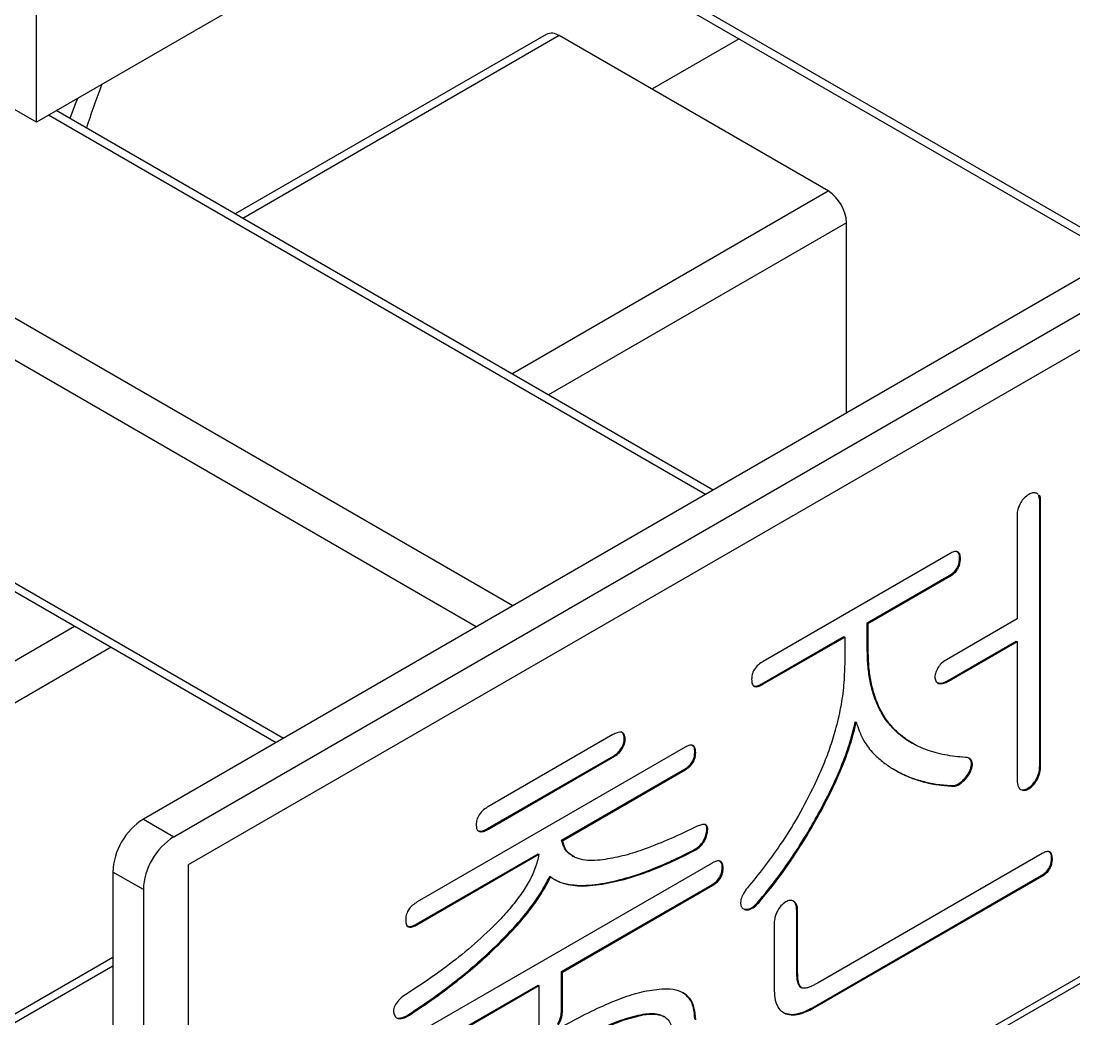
# Model space of a CAD drawing. Header units: millimetres. Extents: x 0 to 17520, y 0 to 12300.
# Drawn here: x 15423.3 to 15666.8, y 10195.3 to 10426.1 of the extents above; entities that cross this region are included whole.
import ezdxf

# ---------------------------------------------------------------- set-up
doc = ezdxf.new("R2010")
doc.units = ezdxf.units.MM
doc.header["$LTSCALE"] = 30

msp = doc.modelspace()

# ---------------------------------------------------------------- linework, layer by layer
for p, q in [((15554.1, 10476.197), (15426.821, 10402.72)), ((15426.821, 10402.72), (15426.821, 10459.878)), ((15524.757, 10459.257), (15676.714, 10371.535)), ((15526.515, 10460.272), (15678.471, 10372.55)), ((15790.981, 10437.5), (15451.57, 10241.562)), ((15458.641, 10237.48), (15798.052, 10433.418)), ((15794.772, 10423.091), (15461.921, 10230.941)), ((15544.737, 10423.009), (15472.792, 10381.476)), ((15547.736, 10422.712), (15474.549, 10380.462)), ((15609.962, 10386.79), (15547.736, 10422.712)), ((15589.37, 10421.957), (15569.207, 10410.317)), ((15426.821, 10402.72), (15419.75, 10406.802)), ((15581.606, 10316.63), (15429.65, 10404.353)), ((15583.363, 10317.645), (15431.407, 10405.367)), ((15536.774, 10344.54), (15609.962, 10386.79)), ((15614.204, 10379.441), (15545.26, 10339.641)), ((15614.204, 10335.449), (15614.204, 10379.441)), ((15385.102, 10378.636), (15537.058, 10290.913)), ((15528.572, 10286.015), (15376.616, 10373.737)), ((15332.061, 10348.016), (15484.017, 10260.293)), ((15330.303, 10347.001), (15482.259, 10259.279)), ((15658.466, 10316.684), (15658.199, 10316.881)), ((15658.893, 10315.302), (15658.626, 10316.534)), ((15658.893, 10253.832), (15658.893, 10315.302)), ((15658.893, 10315.302), (15659.105, 10315.179)), ((15659.105, 10253.71), (15659.105, 10315.179)), ((15653.666, 10311.892), (15653.666, 10287.831)), ((15638.155, 10302.955), (15594.939, 10278.006)), ((15640.337, 10301.891), (15640.549, 10301.768)), ((15619.005, 10286.91), (15637.943, 10297.843)), ((15619.217, 10286.787), (15638.155, 10297.72)), ((15637.943, 10297.843), (15638.155, 10297.72)), ((15619.005, 10280.923), (15619.005, 10286.91)), ((15619.005, 10286.91), (15619.217, 10286.787)), ((15619.217, 10280.801), (15619.217, 10286.787)), ((15653.666, 10287.831), (15637.305, 10278.386)), ((14882.749, 9966.979), (15435.671, 10286.174)), ((15594.641, 10272.845), (15613.566, 10283.77)), ((15594.854, 10272.723), (15613.778, 10283.647)), ((15613.566, 10283.77), (15613.778, 10283.647)), ((15613.778, 10283.647), (15613.778, 10277.481)), ((15637.575, 10273.553), (15653.454, 10282.719)), ((15637.787, 10273.43), (15653.666, 10282.597)), ((15653.454, 10282.719), (15653.666, 10282.597)), ((15653.666, 10282.597), (15653.666, 10250.57)), ((15444.157, 10281.275), (14891.235, 9962.08)), ((15619.005, 10280.923), (15619.217, 10280.801)), ((15461.921, 10086.132), (15793.358, 10277.466)), ((15461.921, 10084.499), (15794.772, 10276.65)), ((15594.641, 10272.845), (15594.854, 10272.723)), ((15635.28, 10273.062), (15635.492, 10272.94)), ((15637.575, 10273.553), (15637.787, 10273.43)), ((15616.243, 10264.051), (15616.455, 10263.929)), ((15560.178, 10261.08), (15531.395, 10244.464)), ((15562.799, 10260.27), (15563.011, 10260.147)), ((15626.186, 10261.368), (15626.399, 10261.245)), ((15576.921, 10258.183), (15514.936, 10222.4)), ((15562.218, 10258.086), (15562.43, 10257.964)), ((15579.117, 10257.078), (15579.329, 10256.956)), ((15629.141, 10259.253), (15629.406, 10259.1)), ((15531.183, 10239.352), (15560.363, 10256.197)), ((15531.395, 10239.23), (15560.575, 10256.075)), ((15560.363, 10256.197), (15560.575, 10256.075)), ((15643.014, 10254.987), (15642.421, 10255.687)), ((15643.014, 10254.987), (15643.226, 10254.864)), ((15548.294, 10236.668), (15576.709, 10253.071)), ((15548.506, 10236.545), (15576.921, 10252.949)), ((15576.709, 10253.071), (15576.921, 10252.949)), ((15642.717, 10252.722), (15642.929, 10252.599)), ((15658.893, 10253.832), (15659.105, 10253.71)), ((15641.003, 10250.407), (15641.215, 10250.285)), ((15657.986, 10250.626), (15658.199, 10250.504)), ((15638.326, 10249.303), (15638.538, 10249.181)), ((15656.173, 10248.696), (15656.385, 10248.574)), ((15608.027, 10243.41), (15608.239, 10243.287)), ((15451.57, 10241.562), (15458.641, 10237.48)), ((15531.183, 10239.352), (15531.395, 10239.23)), ((15581.836, 10238.562), (15582.049, 10238.44)), ((15548.294, 10236.668), (15548.506, 10236.545)), ((15514.639, 10217.239), (15542.855, 10233.528)), ((15514.851, 10217.116), (15543.067, 10233.405)), ((15542.855, 10233.528), (15543.067, 10233.405)), ((15550.717, 10233.081), (15550.982, 10232.928)), ((15578.508, 10234.22), (15578.72, 10234.097)), ((15659.417, 10233.574), (15607.616, 10203.67)), ((15461.921, 10230.941), (15461.921, 10084.499)), ((15583.097, 10231.39), (15508.76, 10188.476)), ((15585.463, 10230.432), (15585.675, 10230.31)), ((15661.613, 10232.519), (15661.825, 10232.396)), ((15451.57, 10225.233), (15444.499, 10229.315)), ((15444.499, 10229.315), (15444.499, 10082.337)), ((15545.575, 10228.342), (15545.787, 10228.22)), ((15606.71, 10198.158), (15659.219, 10228.471)), ((15606.922, 10198.036), (15659.431, 10228.348)), ((15659.219, 10228.471), (15659.431, 10228.348)), ((15548.294, 10206.309), (15583.069, 10226.384)), ((15548.506, 10206.187), (15583.281, 10226.262)), ((15557.53, 10226.624), (15557.742, 10226.501)), ((15583.069, 10226.384), (15583.281, 10226.262)), ((15451.57, 10225.233), (15451.57, 10078.255)), ((15590.607, 10220.698), (15591.383, 10220.716)), ((15591.383, 10220.716), (15591.596, 10220.593)), ((15593.678, 10222.302), (15593.89, 10222.18)), ((15602.687, 10206.255), (15602.687, 10220.371)), ((15602.687, 10220.371), (15602.899, 10220.249)), ((15602.899, 10206.133), (15602.899, 10220.249)), ((15514.639, 10217.239), (15514.851, 10217.116)), ((15597.46, 10217.174), (15597.46, 10202.436)), ((15533.619, 10212.723), (15533.832, 10212.6)), ((14953.471, 9926.152), (15444.499, 10209.617)), ((14955.229, 9925.138), (15444.499, 10207.587)), ((15548.294, 10197.297), (15548.294, 10206.309)), ((15548.294, 10206.309), (15548.506, 10206.187)), ((15548.506, 10197.174), (15548.506, 10206.187)), ((15602.687, 10206.255), (15602.899, 10206.133)), ((15508.463, 10183.315), (15542.855, 10203.169)), ((15508.675, 10183.193), (15543.067, 10203.047)), ((15542.855, 10203.169), (15543.067, 10203.047)), ((15543.067, 10203.047), (15543.067, 10193.821)), ((15603.65, 10202.64), (15603.862, 10202.518)), ((15512.925, 10196.359), (15513.137, 10196.237)), ((15548.294, 10197.297), (15548.506, 10197.174)), ((15567.416, 10196.33), (15567.204, 10196.452)), ((15599.384, 10197.009), (15599.925, 10196.678)), ((15599.925, 10196.678), (15600.137, 10196.556)), ((15606.71, 10198.158), (15606.922, 10198.036)), ((15510.361, 10195.534), (15510.573, 10195.411)), ((15572.147, 10195.812), (15571.882, 10195.965))]:
    msp.add_line(p, q)
at = {"flags": 128}
msp.add_lwpolyline([(15436.318, 10408.202), (15435.802, 10406.861), (15434.581, 10403.535)], dxfattribs=at)
for centre, radius, start, end in [((15545.979, 10420.258), 3.018, 54.38375, 114.30608), ((15595.062, 10351.825), 164.295, 158.71399, 162.46375), ((15604.993, 10379.022), 9.221, 2.60513, 57.39454), ((15459.851, 10228.616), 15.368, 122.60564, 177.39436), ((15466.922, 10224.534), 15.368, 122.60564, 177.39436)]:
    msp.add_arc(centre, radius, start, end)
for points, knots in [([(15656.385, 10316.619), (15655.994, 10316.361), (15655.293, 10315.9), (15654.734, 10315.094), (15654.487, 10314.738)], [0, 0, 0, 0, 0.5586609, 1, 1, 1, 1]), ([(15658.199, 10316.881), (15657.896, 10316.964), (15657.352, 10317.113), (15656.682, 10316.771), (15656.385, 10316.619)], [0, 0, 0, 0, 0.5571114, 1, 1, 1, 1]), ([(15659.105, 10315.179), (15659.098, 10315.685), (15659.09, 10316.247), (15658.779, 10316.456), (15658.748, 10316.477)], [0, 0, 0, 0, 0.9002645, 1, 1, 1, 1]), ([(15654.487, 10314.738), (15654.22, 10314.191), (15653.743, 10313.213), (15653.689, 10312.296), (15653.666, 10311.892)], [0, 0, 0, 0, 0.5587313, 1, 1, 1, 1]), ([(15640.549, 10301.768), (15640.525, 10302.16), (15640.478, 10302.941), (15639.845, 10303.535), (15638.975, 10303.372), (15638.428, 10303.094), (15638.155, 10302.955)], [0, 0, 0, 0, 0.2803014, 0.5584906, 0.7792844, 1, 1, 1, 1]), ([(15640.337, 10301.891), (15640.325, 10302.303), (15640.305, 10303), (15639.889, 10303.266), (15639.719, 10303.374)], [0, 0, 0, 0, 0.5915266, 1, 1, 1, 1]), ([(15637.943, 10297.843), (15638.3, 10298.068), (15639.011, 10298.516), (15639.903, 10299.679), (15640.281, 10300.894), (15640.318, 10301.558), (15640.337, 10301.891)], [0, 0, 0, 0, 0.2803358, 0.5590651, 0.7792172, 1, 1, 1, 1]), ([(15638.155, 10297.72), (15638.512, 10297.945), (15639.223, 10298.394), (15640.115, 10299.557), (15640.493, 10300.771), (15640.53, 10301.436), (15640.549, 10301.768)], [0, 0, 0, 0, 0.2803358, 0.5590651, 0.7792172, 1, 1, 1, 1]), ([(15626.186, 10261.368), (15625.357, 10262.164), (15623.698, 10263.758), (15621.757, 10266.88), (15620.397, 10270.258), (15619.558, 10273.76), (15619.087, 10277.213), (15619.032, 10279.687), (15619.005, 10280.923)], [0, 0, 0, 0, 0.1866338, 0.3733015, 0.5599596, 0.706605, 0.8533194, 1, 1, 1, 1]), ([(15626.399, 10261.245), (15625.569, 10262.042), (15623.911, 10263.635), (15621.969, 10266.757), (15620.61, 10270.136), (15619.77, 10273.638), (15619.299, 10277.091), (15619.244, 10279.564), (15619.217, 10280.801)], [0, 0, 0, 0, 0.1866338, 0.3733015, 0.5599596, 0.706605, 0.8533194, 1, 1, 1, 1]), ([(15594.939, 10278.006), (15594.568, 10277.773), (15593.829, 10277.308), (15592.84, 10276.226), (15592.317, 10274.939), (15592.28, 10274.242), (15592.261, 10273.893)], [0, 0, 0, 0, 0.2807416, 0.5597186, 0.7794784, 1, 1, 1, 1]), ([(15613.778, 10277.481), (15613.733, 10275.851), (15613.642, 10272.59), (15612.905, 10267.412), (15611.748, 10262.47), (15610.307, 10257.859), (15608.72, 10253.626), (15607.436, 10250.845), (15606.794, 10249.454)], [0, 0, 0, 0, 0.1866503, 0.3733142, 0.5599356, 0.7066262, 0.8533156, 1, 1, 1, 1]), ([(15637.305, 10278.386), (15636.893, 10278.132), (15636.159, 10277.678), (15635.558, 10276.852), (15635.294, 10276.489)], [0, 0, 0, 0, 0.5609519, 1, 1, 1, 1]), ([(15635.294, 10276.489), (15635.078, 10276.056), (15634.691, 10275.278), (15634.648, 10274.547), (15634.628, 10274.224)], [0, 0, 0, 0, 0.55697518, 1, 1, 1, 1]), ([(15634.628, 10274.224), (15634.71, 10273.886), (15634.855, 10273.279), (15635.297, 10273.044), (15635.492, 10272.94)], [0, 0, 0, 0, 0.557386, 1, 1, 1, 1]), ([(15592.261, 10273.893), (15592.273, 10273.459), (15592.295, 10272.597), (15593.047, 10272.065), (15593.974, 10272.259), (15594.56, 10272.568), (15594.854, 10272.723)], [0, 0, 0, 0, 0.280398, 0.5581065, 0.7785866, 1, 1, 1, 1]), ([(15592.653, 10272.509), (15592.742, 10272.423), (15593.008, 10272.165), (15593.775, 10272.403), (15594.352, 10272.698), (15594.641, 10272.845)], [0, 0, 0, 0, 0.1986522, 0.5984799, 1, 1, 1, 1]), ([(15635.28, 10273.062), (15635.676, 10273.011), (15636.385, 10272.919), (15637.211, 10273.359), (15637.575, 10273.553)], [0, 0, 0, 0, 0.5590266, 1, 1, 1, 1]), ([(15635.492, 10272.94), (15635.888, 10272.888), (15636.597, 10272.796), (15637.423, 10273.236), (15637.787, 10273.43)], [0, 0, 0, 0, 0.5590266, 1, 1, 1, 1]), ([(15608.027, 10243.41), (15609.023, 10245.296), (15611.016, 10249.07), (15613.342, 10254.474), (15615.127, 10259.5), (15615.871, 10262.534), (15616.243, 10264.051)], [0, 0, 0, 0, 0.2800248, 0.5600047, 0.7800313, 1, 1, 1, 1]), ([(15608.239, 10243.287), (15609.236, 10245.174), (15611.228, 10248.947), (15613.554, 10254.352), (15615.34, 10259.378), (15616.083, 10262.412), (15616.455, 10263.929)], [0, 0, 0, 0, 0.2800248, 0.5600047, 0.7800313, 1, 1, 1, 1]), ([(15616.455, 10263.929), (15616.91, 10262.6), (15617.822, 10259.942), (15619.934, 10257.156), (15622.178, 10255.013), (15623.717, 10253.961), (15624.486, 10253.435)], [0, 0, 0, 0, 0.2797684, 0.5597549, 0.7798672, 1, 1, 1, 1]), ([(15562.331, 10261.603), (15561.955, 10261.625), (15561.281, 10261.664), (15560.516, 10261.259), (15560.178, 10261.08)], [0, 0, 0, 0, 0.55805541, 1, 1, 1, 1]), ([(15562.799, 10260.27), (15562.758, 10260.634), (15562.684, 10261.287), (15562.292, 10261.591), (15562.119, 10261.725)], [0, 0, 0, 0, 0.55724847, 1, 1, 1, 1]), ([(15562.218, 10258.086), (15562.426, 10258.511), (15562.798, 10259.273), (15562.799, 10259.964), (15562.799, 10260.27)], [0, 0, 0, 0, 0.5575425, 1, 1, 1, 1]), ([(15563.011, 10260.147), (15562.97, 10260.511), (15562.896, 10261.164), (15562.504, 10261.468), (15562.331, 10261.603)], [0, 0, 0, 0, 0.55724847, 1, 1, 1, 1]), ([(15562.43, 10257.964), (15562.638, 10258.389), (15563.01, 10259.151), (15563.011, 10259.842), (15563.011, 10260.147)], [0, 0, 0, 0, 0.5575425, 1, 1, 1, 1]), ([(15629.171, 10259.245), (15629.142, 10259.259), (15628.038, 10259.779), (15627.099, 10260.584), (15626.186, 10261.368)], [0, 0, 0, 0, 0.02675994, 1, 1, 1, 1]), ([(15641.697, 10255.797), (15640.102, 10255.956), (15636.914, 10256.274), (15632.774, 10257.431), (15629.223, 10259.043), (15627.34, 10260.511), (15626.399, 10261.245)], [0, 0, 0, 0, 0.2800261, 0.5600174, 0.7800124, 1, 1, 1, 1]), ([(15560.363, 10256.197), (15560.75, 10256.457), (15561.443, 10256.92), (15561.981, 10257.73), (15562.218, 10258.086)], [0, 0, 0, 0, 0.5599292, 1, 1, 1, 1]), ([(15560.575, 10256.075), (15560.963, 10256.334), (15561.655, 10256.798), (15562.193, 10257.607), (15562.43, 10257.964)], [0, 0, 0, 0, 0.5599292, 1, 1, 1, 1]), ([(15576.709, 10253.071), (15577.062, 10253.297), (15577.766, 10253.747), (15578.674, 10254.872), (15579.06, 10256.087), (15579.098, 10256.748), (15579.117, 10257.078)], [0, 0, 0, 0, 0.2803477, 0.5590207, 0.7792634, 1, 1, 1, 1]), ([(15579.329, 10256.956), (15579.305, 10257.352), (15579.257, 10258.142), (15578.63, 10258.76), (15577.751, 10258.607), (15577.197, 10258.324), (15576.921, 10258.183)], [0, 0, 0, 0, 0.2802965, 0.5584874, 0.7792822, 1, 1, 1, 1]), ([(15579.117, 10257.078), (15579.105, 10257.495), (15579.084, 10258.207), (15578.663, 10258.487), (15578.489, 10258.603)], [0, 0, 0, 0, 0.585372, 1, 1, 1, 1]), ([(15576.921, 10252.949), (15577.274, 10253.174), (15577.978, 10253.624), (15578.886, 10254.75), (15579.272, 10255.964), (15579.31, 10256.625), (15579.329, 10256.956)], [0, 0, 0, 0, 0.2803477, 0.5590207, 0.7792634, 1, 1, 1, 1]), ([(15643.226, 10254.864), (15643.032, 10255.196), (15642.683, 10255.791), (15641.999, 10255.795), (15641.697, 10255.797)], [0, 0, 0, 0, 0.55778219, 1, 1, 1, 1]), ([(15642.717, 10252.722), (15642.889, 10253.193), (15643.198, 10254.036), (15643.07, 10254.696), (15643.014, 10254.987)], [0, 0, 0, 0, 0.5585607, 1, 1, 1, 1]), ([(15642.929, 10252.599), (15643.101, 10253.07), (15643.41, 10253.913), (15643.282, 10254.573), (15643.226, 10254.864)], [0, 0, 0, 0, 0.5585607, 1, 1, 1, 1]), ([(15624.486, 10253.435), (15625.659, 10252.761), (15628.004, 10251.412), (15631.63, 10250.2), (15635.143, 10249.446), (15637.406, 10249.269), (15638.538, 10249.181)], [0, 0, 0, 0, 0.27997212, 0.56001095, 0.77997135, 1, 1, 1, 1]), ([(15624.811, 10253.272), (15625.809, 10252.702), (15627.981, 10251.46), (15631.419, 10250.325), (15634.931, 10249.568), (15637.194, 10249.392), (15638.326, 10249.303)], [0, 0, 0, 0, 0.2484368, 0.5407406, 0.7703347, 1, 1, 1, 1]), ([(15641.003, 10250.407), (15641.378, 10250.777), (15642.052, 10251.439), (15642.513, 10252.328), (15642.717, 10252.722)], [0, 0, 0, 0, 0.5579279, 1, 1, 1, 1]), ([(15641.215, 10250.285), (15641.591, 10250.654), (15642.264, 10251.316), (15642.725, 10252.206), (15642.929, 10252.599)], [0, 0, 0, 0, 0.5579279, 1, 1, 1, 1]), ([(15657.986, 10250.626), (15658.286, 10251.244), (15658.823, 10252.35), (15658.872, 10253.379), (15658.893, 10253.832)], [0, 0, 0, 0, 0.5587014, 1, 1, 1, 1]), ([(15658.199, 10250.504), (15658.499, 10251.122), (15659.035, 10252.228), (15659.084, 10253.256), (15659.105, 10253.71)], [0, 0, 0, 0, 0.5587014, 1, 1, 1, 1]), ([(15638.326, 10249.303), (15638.553, 10249.286), (15639.008, 10249.251), (15639.935, 10249.534), (15640.598, 10250.076), (15641.003, 10250.407)], [0, 0, 0, 0, 0.2805571, 0.5612909, 1, 1, 1, 1]), ([(15638.538, 10249.181), (15638.765, 10249.163), (15639.22, 10249.129), (15640.147, 10249.411), (15640.81, 10249.954), (15641.215, 10250.285)], [0, 0, 0, 0, 0.2805571, 0.5612909, 1, 1, 1, 1]), ([(15653.666, 10250.57), (15653.7, 10250.037), (15653.762, 10249.085), (15654.266, 10248.583), (15654.487, 10248.362)], [0, 0, 0, 0, 0.5599776, 1, 1, 1, 1]), ([(15656.173, 10248.696), (15656.558, 10248.965), (15657.245, 10249.444), (15657.76, 10250.265), (15657.986, 10250.626)], [0, 0, 0, 0, 0.55968154, 1, 1, 1, 1]), ([(15656.385, 10248.574), (15656.77, 10248.842), (15657.457, 10249.322), (15657.972, 10250.143), (15658.199, 10250.504)], [0, 0, 0, 0, 0.55968154, 1, 1, 1, 1]), ([(15606.794, 10249.454), (15605.591, 10247.069), (15603.184, 10242.298), (15599.172, 10235.994), (15595.196, 10230.448), (15592.607, 10227.258), (15591.312, 10225.664)], [0, 0, 0, 0, 0.2799361, 0.5599095, 0.7799664, 1, 1, 1, 1]), ([(15654.275, 10248.484), (15654.589, 10248.377), (15655.15, 10248.184), (15655.86, 10248.54), (15656.173, 10248.696)], [0, 0, 0, 0, 0.5591883, 1, 1, 1, 1]), ([(15654.487, 10248.362), (15654.801, 10248.254), (15655.362, 10248.062), (15656.072, 10248.417), (15656.385, 10248.574)], [0, 0, 0, 0, 0.5591883, 1, 1, 1, 1]), ([(15531.395, 10244.464), (15531.013, 10244.222), (15530.251, 10243.741), (15529.215, 10242.674), (15528.632, 10241.347), (15528.586, 10240.623), (15528.562, 10240.26)], [0, 0, 0, 0, 0.2809461, 0.5605273, 0.7797963, 1, 1, 1, 1]), ([(15593.678, 10222.302), (15595.168, 10224.116), (15598.148, 10227.744), (15601.966, 10233.217), (15605.265, 10238.451), (15607.106, 10241.757), (15608.027, 10243.41)], [0, 0, 0, 0, 0.2799667, 0.5600116, 0.7799667, 1, 1, 1, 1]), ([(15593.89, 10222.18), (15595.38, 10223.994), (15598.36, 10227.622), (15602.178, 10233.095), (15605.478, 10238.329), (15607.319, 10241.634), (15608.239, 10243.287)], [0, 0, 0, 0, 0.2799667, 0.5600116, 0.7799667, 1, 1, 1, 1]), ([(15528.562, 10240.26), (15528.579, 10239.97), (15528.612, 10239.389), (15528.959, 10238.752), (15529.628, 10238.538), (15530.478, 10238.744), (15531.089, 10239.068), (15531.395, 10239.23)], [0, 0, 0, 0, 0.1865631, 0.3731828, 0.5596289, 0.7794988, 1, 1, 1, 1]), ([(15582.049, 10238.44), (15582.096, 10238.855), (15582.168, 10239.479), (15581.906, 10240.057), (15581.45, 10240.369), (15580.662, 10240.317), (15580.001, 10240.025), (15579.669, 10239.879)], [0, 0, 0, 0, 0.2490849, 0.3744602, 0.4992704, 0.7490248, 1, 1, 1, 1]), ([(15581.836, 10238.562), (15581.882, 10238.974), (15581.95, 10239.592), (15581.726, 10240.143), (15581.532, 10240.255), (15581.457, 10240.299)], [0, 0, 0, 0, 0.5481075, 0.8239939, 1, 1, 1, 1]), ([(15528.931, 10238.898), (15529.08, 10238.826), (15529.455, 10238.642), (15530.271, 10238.876), (15530.879, 10239.193), (15531.183, 10239.352)], [0, 0, 0, 0, 0.2466192, 0.6227697, 1, 1, 1, 1]), ([(15579.669, 10239.879), (15577.649, 10238.914), (15573.608, 10236.983), (15568.022, 10234.731), (15562.916, 10233.044), (15559.901, 10232.499), (15558.393, 10232.226)], [0, 0, 0, 0, 0.2800286, 0.5600296, 0.7800373, 1, 1, 1, 1]), ([(15578.508, 10234.22), (15578.917, 10234.444), (15579.733, 10234.892), (15580.835, 10235.99), (15581.581, 10237.334), (15581.751, 10238.152), (15581.836, 10238.562)], [0, 0, 0, 0, 0.28066985, 0.55999384, 0.77961587, 1, 1, 1, 1]), ([(15578.72, 10234.097), (15579.129, 10234.322), (15579.945, 10234.769), (15581.047, 10235.867), (15581.793, 10237.212), (15581.963, 10238.03), (15582.049, 10238.44)], [0, 0, 0, 0, 0.28066985, 0.55999384, 0.77961587, 1, 1, 1, 1]), ([(15550.776, 10233.121), (15550.529, 10233.252), (15549.798, 10233.641), (15548.852, 10234.75), (15548.48, 10236.029), (15548.294, 10236.668)], [0, 0, 0, 0, 0.2033419, 0.6020974, 1, 1, 1, 1]), ([(15558.393, 10232.226), (15557.596, 10232.123), (15556.003, 10231.916), (15553.731, 10231.989), (15551.777, 10232.451), (15550.222, 10233.351), (15549.057, 10234.615), (15548.69, 10235.902), (15548.506, 10236.545)], [0, 0, 0, 0, 0.1867588, 0.3735032, 0.5601535, 0.7068089, 0.8535614, 1, 1, 1, 1]), ([(15543.067, 10233.405), (15542.812, 10232.3), (15542.301, 10230.087), (15540.637, 10226.764), (15538.525, 10223.514), (15536, 10220.374), (15534.12, 10218.386), (15533.18, 10217.393)], [0, 0, 0, 0, 0.186201, 0.3728179, 0.5595839, 0.7797936, 1, 1, 1, 1]), ([(15557.53, 10226.624), (15559.431, 10227.006), (15563.234, 10227.771), (15568.712, 10229.723), (15573.807, 10231.877), (15576.941, 10233.439), (15578.508, 10234.22)], [0, 0, 0, 0, 0.27995804, 0.55994519, 0.77996477, 1, 1, 1, 1]), ([(15557.742, 10226.501), (15559.643, 10226.884), (15563.446, 10227.648), (15568.924, 10229.6), (15574.019, 10231.755), (15577.153, 10233.316), (15578.72, 10234.097)], [0, 0, 0, 0, 0.27995804, 0.55994519, 0.77996477, 1, 1, 1, 1]), ([(15661.825, 10232.396), (15661.801, 10232.79), (15661.753, 10233.573), (15661.114, 10234.165), (15660.238, 10233.989), (15659.69, 10233.713), (15659.417, 10233.574)], [0, 0, 0, 0, 0.2803278, 0.5583136, 0.7793578, 1, 1, 1, 1]), ([(15661.613, 10232.519), (15661.601, 10232.933), (15661.582, 10233.63), (15661.164, 10233.892), (15660.995, 10233.998)], [0, 0, 0, 0, 0.59477079, 1, 1, 1, 1]), ([(15583.069, 10226.384), (15583.425, 10226.609), (15584.136, 10227.058), (15585.028, 10228.22), (15585.406, 10229.435), (15585.444, 10230.1), (15585.463, 10230.432)], [0, 0, 0, 0, 0.2803414, 0.559061, 0.7792151, 1, 1, 1, 1]), ([(15585.675, 10230.31), (15585.634, 10230.705), (15585.554, 10231.494), (15584.838, 10232.005), (15583.943, 10231.824), (15583.379, 10231.534), (15583.097, 10231.39)], [0, 0, 0, 0, 0.2800481, 0.5588246, 0.7792354, 1, 1, 1, 1]), ([(15583.281, 10226.262), (15583.637, 10226.487), (15584.348, 10226.936), (15585.24, 10228.098), (15585.618, 10229.313), (15585.656, 10229.977), (15585.675, 10230.31)], [0, 0, 0, 0, 0.2803414, 0.559061, 0.7792151, 1, 1, 1, 1]), ([(15585.463, 10230.432), (15585.437, 10230.851), (15585.395, 10231.521), (15584.966, 10231.739), (15584.805, 10231.821)], [0, 0, 0, 0, 0.6250836, 1, 1, 1, 1]), ([(15659.219, 10228.471), (15659.575, 10228.696), (15660.286, 10229.145), (15661.178, 10230.307), (15661.556, 10231.522), (15661.594, 10232.186), (15661.613, 10232.519)], [0, 0, 0, 0, 0.280358, 0.5590723, 0.7792222, 1, 1, 1, 1]), ([(15659.431, 10228.348), (15659.787, 10228.573), (15660.498, 10229.022), (15661.39, 10230.185), (15661.768, 10231.399), (15661.806, 10232.064), (15661.825, 10232.396)], [0, 0, 0, 0, 0.280358, 0.5590723, 0.7792222, 1, 1, 1, 1]), ([(15533.619, 10212.723), (15534.875, 10213.987), (15537.385, 10216.515), (15540.681, 10220.445), (15543.515, 10224.382), (15544.888, 10227.022), (15545.575, 10228.342)], [0, 0, 0, 0, 0.2801085, 0.5601403, 0.7801458, 1, 1, 1, 1]), ([(15533.832, 10212.6), (15535.087, 10213.865), (15537.597, 10216.393), (15540.893, 10220.322), (15543.727, 10224.259), (15545.1, 10226.9), (15545.787, 10228.22)], [0, 0, 0, 0, 0.2801085, 0.5601403, 0.7801458, 1, 1, 1, 1]), ([(15545.787, 10228.22), (15546.383, 10227.803), (15547.575, 10226.97), (15549.732, 10226.392), (15552.133, 10226.072), (15554.815, 10226.11), (15556.766, 10226.371), (15557.742, 10226.501)], [0, 0, 0, 0, 0.1866092, 0.3732296, 0.5599399, 0.7799794, 1, 1, 1, 1]), ([(15546.758, 10227.614), (15546.976, 10227.47), (15547.799, 10226.926), (15549.529, 10226.53), (15551.918, 10226.189), (15554.603, 10226.234), (15556.554, 10226.494), (15557.53, 10226.624)], [0, 0, 0, 0, 0.0763383, 0.2882587, 0.5002812, 0.7501514, 1, 1, 1, 1]), ([(15591.312, 10225.664), (15590.93, 10225.198), (15590.248, 10224.368), (15589.925, 10223.371), (15589.783, 10222.932)], [0, 0, 0, 0, 0.5609876, 1, 1, 1, 1]), ([(15589.783, 10222.932), (15589.725, 10222.497), (15589.622, 10221.713), (15589.929, 10221.255), (15590.066, 10221.051)], [0, 0, 0, 0, 0.55622949, 1, 1, 1, 1]), ([(15514.936, 10222.4), (15514.56, 10222.164), (15513.812, 10221.695), (15512.826, 10220.582), (15512.299, 10219.286), (15512.263, 10218.582), (15512.244, 10218.229)], [0, 0, 0, 0, 0.2809668, 0.5598385, 0.7793046, 1, 1, 1, 1]), ([(15590.066, 10221.051), (15590.296, 10220.847), (15590.707, 10220.48), (15591.323, 10220.559), (15591.596, 10220.593)], [0, 0, 0, 0, 0.5585313, 1, 1, 1, 1]), ([(15591.383, 10220.716), (15591.827, 10220.873), (15592.62, 10221.154), (15593.354, 10221.951), (15593.678, 10222.302)], [0, 0, 0, 0, 0.5592128, 1, 1, 1, 1]), ([(15591.596, 10220.593), (15592.039, 10220.751), (15592.832, 10221.032), (15593.567, 10221.829), (15593.89, 10222.18)], [0, 0, 0, 0, 0.5592128, 1, 1, 1, 1]), ([(15600.18, 10222.408), (15599.777, 10222.14), (15599.057, 10221.662), (15598.519, 10220.806), (15598.281, 10220.429)], [0, 0, 0, 0, 0.5594832, 1, 1, 1, 1]), ([(15601.993, 10222.555), (15601.698, 10222.677), (15601.17, 10222.895), (15600.482, 10222.557), (15600.18, 10222.408)], [0, 0, 0, 0, 0.5595487, 1, 1, 1, 1]), ([(15602.687, 10220.371), (15602.656, 10220.946), (15602.601, 10221.971), (15602.031, 10222.462), (15601.78, 10222.678)], [0, 0, 0, 0, 0.5603018, 1, 1, 1, 1]), ([(15602.899, 10220.249), (15602.868, 10220.823), (15602.813, 10221.849), (15602.243, 10222.339), (15601.993, 10222.555)], [0, 0, 0, 0, 0.5603018, 1, 1, 1, 1]), ([(15512.244, 10218.229), (15512.256, 10217.797), (15512.279, 10216.937), (15513.054, 10216.45), (15513.975, 10216.654), (15514.558, 10216.962), (15514.851, 10217.116)], [0, 0, 0, 0, 0.2803073, 0.5577841, 0.7784104, 1, 1, 1, 1]), ([(15598.281, 10220.429), (15598.128, 10220.121), (15597.821, 10219.505), (15597.528, 10218.375), (15597.486, 10217.629), (15597.46, 10217.174)], [0, 0, 0, 0, 0.27976487, 0.56049028, 1, 1, 1, 1]), ([(15533.18, 10217.393), (15531.29, 10215.583), (15527.509, 10211.961), (15522.044, 10207.671), (15516.966, 10204.034), (15513.847, 10201.998), (15512.287, 10200.981)], [0, 0, 0, 0, 0.2798983, 0.5599075, 0.7799532, 1, 1, 1, 1]), ([(15512.636, 10216.887), (15512.731, 10216.802), (15513.008, 10216.552), (15513.776, 10216.797), (15514.351, 10217.091), (15514.639, 10217.239)], [0, 0, 0, 0, 0.2060075, 0.6021389, 1, 1, 1, 1]), ([(15512.925, 10196.359), (15514.89, 10197.668), (15518.82, 10200.286), (15524.243, 10204.418), (15529.202, 10208.508), (15532.147, 10211.318), (15533.619, 10212.723)], [0, 0, 0, 0, 0.28001204, 0.56000046, 0.7800007, 1, 1, 1, 1]), ([(15513.137, 10196.237), (15515.102, 10197.546), (15519.032, 10200.164), (15524.455, 10204.295), (15529.414, 10208.386), (15532.359, 10211.195), (15533.832, 10212.6)], [0, 0, 0, 0, 0.28001204, 0.56000046, 0.7800007, 1, 1, 1, 1]), ([(15603.65, 10202.64), (15603.438, 10202.852), (15603.013, 10203.278), (15602.739, 10204.584), (15602.707, 10205.622), (15602.687, 10206.255)], [0, 0, 0, 0, 0.2790185, 0.5601028, 1, 1, 1, 1]), ([(15603.862, 10202.518), (15603.651, 10202.73), (15603.225, 10203.156), (15602.952, 10204.462), (15602.919, 10205.5), (15602.899, 10206.133)], [0, 0, 0, 0, 0.2790185, 0.5601028, 1, 1, 1, 1]), ([(15607.616, 10203.67), (15606.886, 10203.284), (15605.867, 10202.746), (15604.577, 10202.357), (15604.1, 10202.464), (15603.862, 10202.518)], [0, 0, 0, 0, 0.5595474, 0.7803372, 1, 1, 1, 1]), ([(15571.453, 10202.226), (15569.942, 10202.055), (15566.918, 10201.713), (15562.127, 10200.132), (15557.003, 10197.992), (15551.549, 10195.313), (15547.712, 10193.143), (15545.794, 10192.058)], [0, 0, 0, 0, 0.18654, 0.373206, 0.5599072, 0.7799608, 1, 1, 1, 1]), ([(15579.329, 10195.143), (15579.269, 10196.085), (15579.148, 10197.97), (15578.113, 10200.105), (15576.396, 10201.526), (15574.134, 10202.243), (15572.347, 10202.232), (15571.453, 10202.226)], [0, 0, 0, 0, 0.1865509, 0.3731065, 0.5597608, 0.7798401, 1, 1, 1, 1]), ([(15579.117, 10195.265), (15579.055, 10196.205), (15578.931, 10198.084), (15577.932, 10200.231), (15576.824, 10201.021), (15576.281, 10201.408)], [0, 0, 0, 0, 0.33763121, 0.67527081, 1, 1, 1, 1]), ([(15597.46, 10202.436), (15597.49, 10201.676), (15597.55, 10200.157), (15598.103, 10198.386), (15598.972, 10197.136), (15599.749, 10196.749), (15600.137, 10196.556)], [0, 0, 0, 0, 0.280104, 0.559934, 0.779975, 1, 1, 1, 1]), ([(15509.907, 10198.674), (15509.794, 10198.47), (15509.568, 10198.062), (15509.383, 10197.285), (15509.471, 10196.853), (15509.525, 10196.589)], [0, 0, 0, 0, 0.2803642, 0.5608055, 1, 1, 1, 1]), ([(15512.287, 10200.981), (15511.792, 10200.676), (15510.91, 10200.134), (15510.213, 10199.119), (15509.907, 10198.674)], [0, 0, 0, 0, 0.5613686, 1, 1, 1, 1]), ([(15509.525, 10196.589), (15509.643, 10196.264), (15509.856, 10195.68), (15510.353, 10195.494), (15510.573, 10195.411)], [0, 0, 0, 0, 0.5572629, 1, 1, 1, 1]), ([(15510.361, 10195.534), (15510.817, 10195.551), (15511.633, 10195.583), (15512.53, 10196.122), (15512.925, 10196.359)], [0, 0, 0, 0, 0.5591657, 1, 1, 1, 1]), ([(15510.573, 10195.411), (15511.029, 10195.429), (15511.845, 10195.461), (15512.742, 10195.999), (15513.137, 10196.237)], [0, 0, 0, 0, 0.5591657, 1, 1, 1, 1]), ([(15545.575, 10186.943), (15547.617, 10188.101), (15551.702, 10190.418), (15557.375, 10193.193), (15562.591, 10195.395), (15565.667, 10196.1), (15567.204, 10196.452)], [0, 0, 0, 0, 0.280066, 0.5601152, 0.7801216, 1, 1, 1, 1]), ([(15545.787, 10186.82), (15547.829, 10187.979), (15551.914, 10190.296), (15557.587, 10193.07), (15562.803, 10195.273), (15565.879, 10195.978), (15567.416, 10196.33)], [0, 0, 0, 0, 0.280066, 0.5601152, 0.7801216, 1, 1, 1, 1]), ([(15547.359, 10194.091), (15547.525, 10194.387), (15547.856, 10194.981), (15548.223, 10196.107), (15548.267, 10196.846), (15548.294, 10197.297)], [0, 0, 0, 0, 0.2801219, 0.5606584, 1, 1, 1, 1]), ([(15547.571, 10193.968), (15547.737, 10194.265), (15548.068, 10194.858), (15548.435, 10195.984), (15548.479, 10196.723), (15548.506, 10197.174)], [0, 0, 0, 0, 0.2801219, 0.5606584, 1, 1, 1, 1]), ([(15567.204, 10196.452), (15567.794, 10196.518), (15568.974, 10196.65), (15570.593, 10196.549), (15571.479, 10196.123), (15571.894, 10195.923)], [0, 0, 0, 0, 0.34689245, 0.69351571, 1, 1, 1, 1]), ([(15567.416, 10196.33), (15568.008, 10196.399), (15569.192, 10196.537), (15570.848, 10196.386), (15572.237, 10195.885), (15573.202, 10194.9), (15573.794, 10193.62), (15573.858, 10192.498), (15573.89, 10191.938)], [0, 0, 0, 0, 0.1868011, 0.3734573, 0.5601429, 0.7066985, 0.8535, 1, 1, 1, 1]), ([(15599.925, 10196.678), (15600.476, 10196.537), (15601.578, 10196.255), (15603.394, 10196.621), (15605.113, 10197.286), (15606.177, 10197.867), (15606.71, 10198.158)], [0, 0, 0, 0, 0.2796982, 0.5599892, 0.7798071, 1, 1, 1, 1]), ([(15600.137, 10196.556), (15600.688, 10196.415), (15601.791, 10196.132), (15603.606, 10196.498), (15605.326, 10197.163), (15606.39, 10197.745), (15606.922, 10198.036)], [0, 0, 0, 0, 0.2796982, 0.5599892, 0.7798071, 1, 1, 1, 1])]:
    msp.add_open_spline(points, degree=3, knots=knots)

doc.saveas('drawing.dxf')
